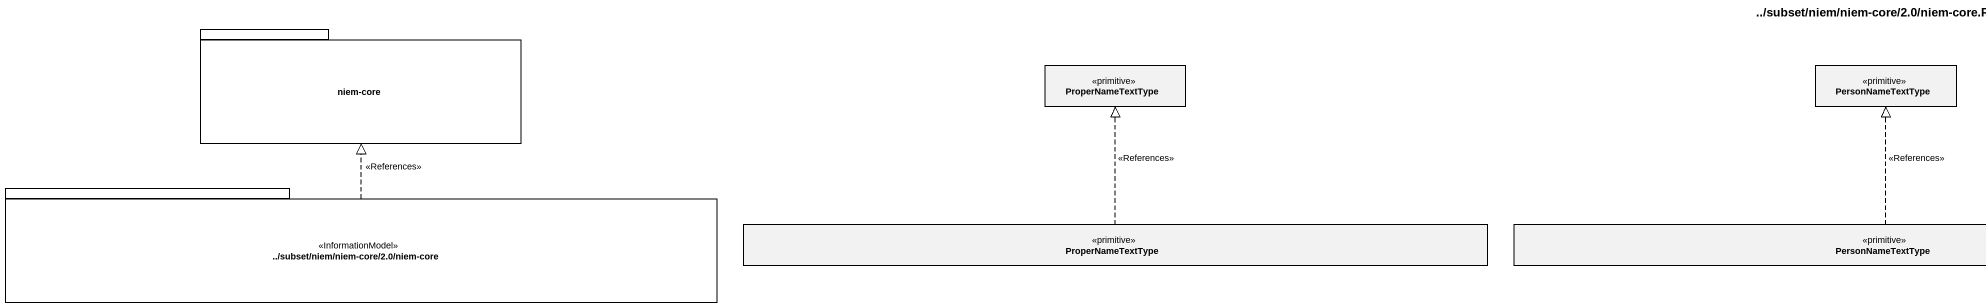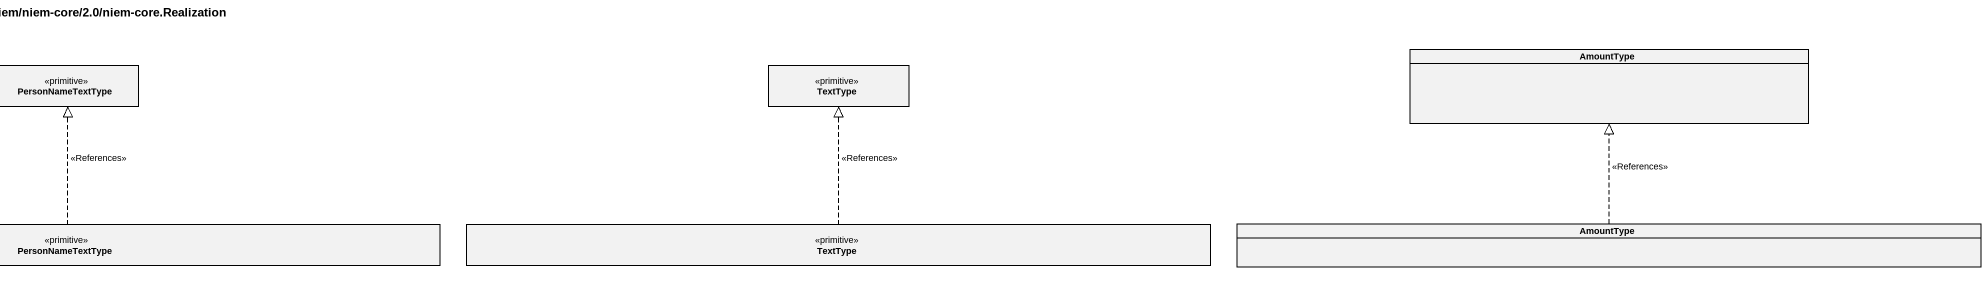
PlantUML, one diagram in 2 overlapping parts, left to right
@startuml
title ../subset/niem/niem-core/2.0/niem-core.Realization
hide circle
hide empty members
package "niem-core" as niem_core {
}
class ProperNameTextType <<primitive>>
class PersonNameTextType <<primitive>>
class TextType <<primitive>>
class AmountType
package "../subset/niem/niem-core/2.0/niem-core" as subset_niem_niem_core_2_0 <<InformationModel>> {
}
class "ProperNameTextType" as ProperNameTextType_2 <<primitive>>
class "PersonNameTextType" as PersonNameTextType_2 <<primitive>>
class "TextType" as TextType_2 <<primitive>>
class "AmountType" as AmountType_2
subset_niem_niem_core_2_0 .up.|> niem_core : <<References>>
ProperNameTextType_2 .up.|> ProperNameTextType : <<References>>
PersonNameTextType_2 .up.|> PersonNameTextType : <<References>>
TextType_2 .up.|> TextType : <<References>>
AmountType_2 .up.|> AmountType : <<References>>
@enduml
